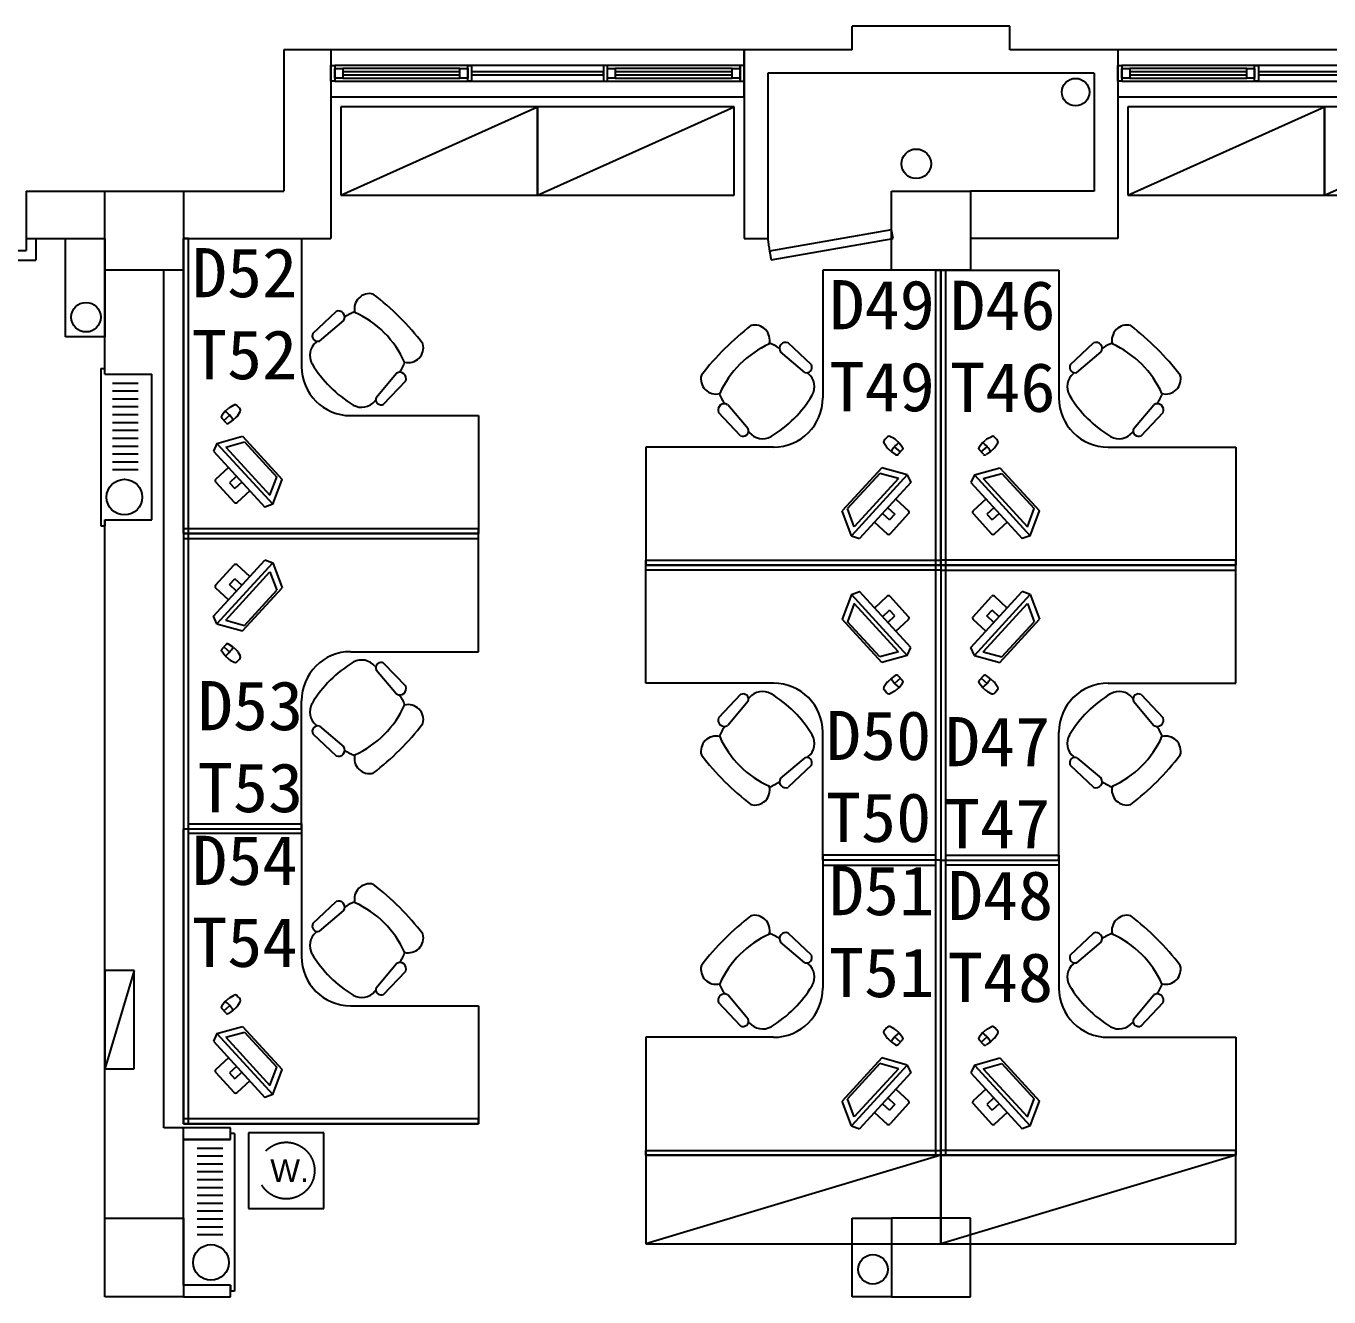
# Model space of a CAD drawing. Header units: millimetres. Extents: x 526420 to 928802, y 401925 to 509768.
# Drawn here: x 835421 to 842044, y 425344 to 431804 of the extents above; entities that cross this region are included whole.
import ezdxf

# ---------------------------------------------------------------- set-up
doc = ezdxf.new("R2010")
doc.units = ezdxf.units.MM
doc.header["$LTSCALE"] = 3000
doc.header["$MEASUREMENT"] = 0
for name, pattern in [('DASH', [0.35, 0.25, -0.1]), ('DASHED2', [0.375, 0.25, -0.125]), ('HIDDEN', [0.375, 0.25, -0.125])]:
    doc.linetypes.add(name, pattern=pattern)
doc.layers.get('0').update_dxf_attribs({"linetype": 'CONTINUOUS'})
for name, color, linetype in [('D-WALL', 7, 'CONTINUOUS'), ('D-WINDOW', 7, 'CONTINUOUS'), ('P-DOOR', 7, 'CONTINUOUS'), ('P-FURNI-I', 7, 'CONTINUOUS'), ('P-WALL', 7, 'CONTINUOUS'), ('窗台线', 7, 'CONTINUOUS')]:
    doc.layers.add(name, color=color, linetype=linetype)
doc.styles.get("Standard").update_dxf_attribs({"font": 'romans.shx', "width": 0.65, "bigfont": 'hzfs1.shx'})
doc.styles.add('TITLE', font='ARIAL.TTF')

msp = doc.modelspace()

# ---------------------------------------------------------------- linework, layer by layer
at = {"color": 0, "ltscale": 2}
for p, q in [((835801, 430063.7), (835821, 430063.7)), ((835801, 430063.7), (835801, 429263.7)), ((835821, 430033.7), (835821, 430063.7)), ((835821, 430033.7), (836061, 430033.7)), ((836061, 429293.7), (836061, 430033.7)), ((835861, 429989.1), (835991, 429989.1)), ((835861, 429989.1), (835991, 429989.1)), ((835861, 429949.1), (835991, 429949.1)), ((835861, 429949.1), (835991, 429949.1)), ((835861, 429909.1), (835991, 429909.1)), ((835861, 429909.1), (835991, 429909.1)), ((835861, 429869.1), (835991, 429869.1)), ((835861, 429869.1), (835991, 429869.1)), ((835861, 429829.1), (835991, 429829.1)), ((835861, 429829.1), (835991, 429829.1)), ((835861, 429789.1), (835991, 429789.1)), ((835861, 429789.1), (835991, 429789.1)), ((835861, 429749.1), (835991, 429749.1)), ((835861, 429749.1), (835991, 429749.1)), ((835861, 429709.1), (835991, 429709.1)), ((835861, 429709.1), (835991, 429709.1)), ((835861, 429709.1), (835991, 429709.1)), ((835861, 429669.1), (835991, 429669.1)), ((835861, 429669.1), (835991, 429669.1)), ((835861, 429629.1), (835991, 429629.1)), ((835861, 429629.1), (835991, 429629.1)), ((835861, 429629.1), (835991, 429629.1)), ((835861, 429589.1), (835991, 429589.1)), ((835861, 429589.1), (835991, 429589.1)), ((835861, 429549.1), (835991, 429549.1)), ((835801, 429263.7), (835821, 429263.7)), ((835821, 429293.7), (835821, 429263.7)), ((835821, 429293.7), (836061, 429293.7)), ((836461, 426143.7), (836221, 426143.7)), ((836221, 425403.7), (836221, 426143.7)), ((836461, 426143.7), (836461, 426173.7)), ((836481, 426173.7), (836461, 426173.7)), ((836481, 426173.7), (836481, 425373.7)), ((836421, 426099.1), (836291, 426099.1)), ((836421, 426099.1), (836291, 426099.1)), ((836421, 426059.1), (836291, 426059.1)), ((836421, 426059.1), (836291, 426059.1)), ((836421, 426019.1), (836291, 426019.1)), ((836421, 426019.1), (836291, 426019.1)), ((836421, 425979.1), (836291, 425979.1)), ((836421, 425979.1), (836291, 425979.1)), ((836421, 425939.1), (836291, 425939.1)), ((836421, 425939.1), (836291, 425939.1)), ((836421, 425899.1), (836291, 425899.1)), ((836421, 425899.1), (836291, 425899.1)), ((836421, 425859.1), (836291, 425859.1)), ((836421, 425859.1), (836291, 425859.1)), ((836421, 425819.1), (836291, 425819.1)), ((836421, 425819.1), (836291, 425819.1)), ((836421, 425819.1), (836291, 425819.1)), ((836421, 425779.1), (836291, 425779.1)), ((836421, 425779.1), (836291, 425779.1)), ((836421, 425739.1), (836291, 425739.1)), ((836421, 425739.1), (836291, 425739.1)), ((836421, 425739.1), (836291, 425739.1)), ((836421, 425699.1), (836291, 425699.1)), ((836421, 425699.1), (836291, 425699.1)), ((836421, 425659.1), (836291, 425659.1)), ((836461, 425403.7), (836221, 425403.7)), ((836461, 425403.7), (836461, 425373.7)), ((836481, 425373.7), (836461, 425373.7))]:
    msp.add_line(p, q, dxfattribs=at)
at = {"color": 0, "ltscale": 0.7}
for centre, radius in [((840756.1, 431468), 70), ((835726, 430323.7), 75)]:
    msp.add_circle(centre, radius, dxfattribs=at)
at = {"color": 0, "ltscale": 2}
for centre in [(835921, 429409.1), (836361, 425519.1)]:
    msp.add_circle(centre, 90.6, dxfattribs=at)
at = {"layer": 'D-WALL', "color": 0, "ltscale": 0.7}
for p, q in [((840421, 431803.7), (839621, 431803.7)), ((839621, 431683.7), (839621, 431803.7)), ((840421, 431683.7), (840421, 431803.7)), ((836731, 431683.7), (836731, 430963.7)), ((836971, 431683.7), (836731, 431683.7)), ((836971, 431683.7), (836971, 430723.7)), ((839621, 431683.7), (839071, 431683.7)), ((839311, 431683.7), (839071, 431683.7)), ((839071, 431683.7), (839071, 430723.7)), ((840971, 431683.7), (840421, 431683.7)), ((840971, 431683.7), (840731, 431683.7)), ((840971, 431683.7), (840971, 430723.7)), ((839191, 431563.7), (839191, 430723.7)), ((840851, 431563.7), (839191, 431563.7)), ((840851, 431563.7), (840851, 430963.7)), ((835421, 430963.7), (836731, 430963.7)), ((835421, 430963.7), (835421, 430723.7)), ((840851, 430963.7), (840221, 430963.7)), ((835421, 430723.7), (835821, 430723.7)), ((835621, 430723.7), (835821, 430723.7)), ((835621, 430223.7), (835621, 430723.7)), ((835821, 430723.7), (835821, 430223.7)), ((836221, 430723.7), (836971, 430723.7)), ((839071, 430723.7), (839191, 430723.7)), ((840971, 430723.7), (840221, 430723.7)), ((835821, 430033.7), (835821, 430563.7)), ((835821, 430033.7), (835821, 430563.7)), ((836121, 426203.7), (836121, 430563.7)), ((835821, 430223.7), (835621, 430223.7)), ((835821, 425743.7), (835821, 429293.7)), ((835821, 425743.7), (835821, 429293.7)), ((835971, 427003.7), (835821, 426503.7)), ((835971, 427003.7), (835821, 426503.7)), ((835971, 427003.7), (835821, 427003.7)), ((835821, 427003.7), (835821, 426503.7)), ((835971, 427003.7), (835821, 427003.7)), ((835821, 427003.7), (835821, 426503.7)), ((835971, 426503.7), (835971, 427003.7)), ((835971, 426503.7), (835971, 427003.7)), ((835821, 426503.7), (835971, 426503.7)), ((835821, 426503.7), (835971, 426503.7)), ((836221, 426203.7), (836121, 426203.7)), ((836221, 425743.7), (836221, 426203.7)), ((839621, 425343.7), (839621, 425743.7)), ((839621, 425743.7), (839821, 425743.7)), ((839821, 425743.7), (839821, 425343.7)), ((839821, 425343.7), (839621, 425343.7))]:
    msp.add_line(p, q, dxfattribs=at)
at = {"layer": 'D-WALL', "color": 0, "ltscale": 100}
for p, q in [((835821, 430963.7), (836221, 430963.7)), ((835821, 430563.7), (835821, 430963.7)), ((836221, 430963.7), (836221, 430563.7)), ((839821, 430963.7), (840221, 430963.7)), ((839821, 430563.7), (839821, 430963.7)), ((840221, 430963.7), (840221, 430563.7)), ((836221, 430563.7), (835821, 430563.7)), ((840221, 430563.7), (839821, 430563.7)), ((835821, 425743.7), (836221, 425743.7)), ((835821, 425343.7), (835821, 425743.7)), ((836221, 425743.7), (836221, 425343.7)), ((840221, 425743.7), (839821, 425743.7)), ((839821, 425743.7), (839821, 425343.7)), ((840221, 425343.7), (840221, 425743.7)), ((836221, 425343.7), (835821, 425343.7)), ((839821, 425343.7), (840221, 425343.7))]:
    msp.add_line(p, q, dxfattribs=at)
at = {"layer": 'D-WALL', "color": 0, "ltscale": 0.7}
msp.add_circle((839726, 425483.7), 75, dxfattribs=at)
at = {"layer": 'D-WINDOW', "color": 0, "ltscale": 0.7}
for p, q in [((839071, 431683.7), (836971, 431683.7)), ((843071, 431683.7), (840971, 431683.7)), ((836971, 431603.7), (836991, 431603.7)), ((836971, 431523.7), (836971, 431603.7)), ((839051, 431603.7), (836991, 431603.7)), ((836991, 431603.7), (836991, 431523.7)), ((836991, 431603.7), (836991, 431523.7)), ((836991, 431588.7), (837031, 431588.7)), ((836991, 431538.7), (836991, 431588.7)), ((837626, 431588.7), (837031, 431588.7)), ((837031, 431588.7), (837031, 431538.7)), ((837031, 431588.7), (837031, 431538.7)), ((837626, 431571.2), (837031, 431571.2)), ((837031, 431571.2), (837031, 431556.2)), ((837031, 431556.2), (837626, 431556.2)), ((837626, 431588.7), (837666, 431588.7)), ((837626, 431538.7), (837626, 431588.7)), ((837626, 431538.7), (837626, 431588.7)), ((837626, 431556.2), (837626, 431571.2)), ((837666, 431603.7), (837686, 431603.7)), ((837666, 431523.7), (837666, 431603.7)), ((837666, 431588.7), (837666, 431538.7)), ((837686, 431603.7), (837686, 431523.7)), ((838356, 431571.2), (837686, 431571.2)), ((837686, 431571.2), (837686, 431556.2)), ((837686, 431556.2), (838356, 431556.2)), ((838376, 431603.7), (838356, 431603.7)), ((838356, 431603.7), (838356, 431523.7)), ((838356, 431556.2), (838356, 431571.2)), ((838376, 431523.7), (838376, 431603.7)), ((838376, 431588.7), (838416, 431588.7)), ((838376, 431538.7), (838376, 431588.7)), ((839011, 431588.7), (838416, 431588.7)), ((838416, 431588.7), (838416, 431538.7)), ((838416, 431588.7), (838416, 431538.7)), ((839011, 431571.2), (838416, 431571.2)), ((838416, 431571.2), (838416, 431556.2)), ((838416, 431556.2), (839011, 431556.2)), ((839011, 431588.7), (839051, 431588.7)), ((839011, 431538.7), (839011, 431588.7)), ((839011, 431538.7), (839011, 431588.7)), ((839011, 431556.2), (839011, 431571.2)), ((839051, 431523.7), (839051, 431603.7)), ((839071, 431603.7), (839051, 431603.7)), ((839051, 431603.7), (839051, 431523.7)), ((839051, 431588.7), (839051, 431538.7)), ((839071, 431523.7), (839071, 431603.7)), ((840971, 431603.7), (840991, 431603.7)), ((840971, 431523.7), (840971, 431603.7)), ((843051, 431603.7), (840991, 431603.7)), ((840991, 431603.7), (840991, 431523.7)), ((840991, 431603.7), (840991, 431523.7)), ((840991, 431588.7), (841031, 431588.7)), ((840991, 431538.7), (840991, 431588.7)), ((841626, 431588.7), (841031, 431588.7)), ((841031, 431588.7), (841031, 431538.7)), ((841031, 431588.7), (841031, 431538.7)), ((841626, 431571.2), (841031, 431571.2)), ((841031, 431571.2), (841031, 431556.2)), ((841031, 431556.2), (841626, 431556.2)), ((841626, 431588.7), (841666, 431588.7)), ((841626, 431538.7), (841626, 431588.7)), ((841626, 431538.7), (841626, 431588.7)), ((841626, 431556.2), (841626, 431571.2)), ((841666, 431603.7), (841686, 431603.7)), ((841666, 431523.7), (841666, 431603.7)), ((841666, 431588.7), (841666, 431538.7)), ((841686, 431603.7), (841686, 431523.7)), ((842356, 431571.2), (841686, 431571.2)), ((841686, 431571.2), (841686, 431556.2)), ((841686, 431556.2), (842356, 431556.2)), ((836991, 431523.7), (836971, 431523.7)), ((837031, 431538.7), (836991, 431538.7)), ((836991, 431523.7), (839051, 431523.7)), ((837031, 431538.7), (837626, 431538.7)), ((837666, 431538.7), (837626, 431538.7)), ((837686, 431523.7), (837666, 431523.7)), ((838356, 431523.7), (838376, 431523.7)), ((838416, 431538.7), (838376, 431538.7)), ((838416, 431538.7), (839011, 431538.7)), ((839051, 431538.7), (839011, 431538.7)), ((839051, 431523.7), (839071, 431523.7)), ((840991, 431523.7), (840971, 431523.7)), ((841031, 431538.7), (840991, 431538.7)), ((840991, 431523.7), (843051, 431523.7)), ((841031, 431538.7), (841626, 431538.7)), ((841666, 431538.7), (841626, 431538.7)), ((841686, 431523.7), (841666, 431523.7))]:
    msp.add_line(p, q, dxfattribs=at)
at = {"layer": 'P-DOOR', "color": 0, "linetype": 'DASHED2', "ltscale": 10}
for p, q in [((839821, 430768.7), (839200.5, 430659.3)), ((839828.8, 430724.4), (839821, 430768.7)), ((839208.3, 430615), (839828.8, 430724.4)), ((839200.5, 430659.3), (839208.3, 430615))]:
    msp.add_line(p, q, dxfattribs=at)
at = {"layer": 'P-FURNI-I', "color": 0, "ltscale": 100}
for p, q in [((837021, 430943.7), (838021, 431393.7)), ((838021, 431393.7), (837021, 431393.7)), ((837021, 431393.7), (837021, 430943.7)), ((838021, 430943.7), (839021, 431393.7)), ((838021, 430943.7), (838021, 431393.7)), ((839021, 431393.7), (838021, 431393.7)), ((838021, 431393.7), (838021, 430943.7)), ((839021, 430943.7), (839021, 431393.7)), ((841021, 430943.7), (842021, 431393.7)), ((842021, 431393.7), (841021, 431393.7)), ((841021, 431393.7), (841021, 430943.7)), ((842021, 430943.7), (843021, 431393.7)), ((842021, 430943.7), (842021, 431393.7)), ((843021, 431393.7), (842021, 431393.7)), ((842021, 431393.7), (842021, 430943.7)), ((837021, 430943.7), (838021, 430943.7)), ((838021, 430943.7), (839021, 430943.7)), ((841021, 430943.7), (842021, 430943.7)), ((842021, 430943.7), (843021, 430943.7)), ((840071, 426063.7), (838571, 425613.7)), ((840071, 426063.7), (838571, 426063.7)), ((838571, 426063.7), (838571, 425613.7)), ((841571, 426063.7), (840071, 425613.7)), ((841571, 426063.7), (840071, 426063.7)), ((840071, 426063.7), (840071, 425613.7)), ((840071, 425613.7), (840071, 426063.7)), ((841571, 425613.7), (841571, 426063.7)), ((838571, 425613.7), (840071, 425613.7)), ((840071, 425613.7), (841571, 425613.7))]:
    msp.add_line(p, q, dxfattribs=at)
at = {"layer": 'P-FURNI-I', "color": 0, "ltscale": 0.7}
for p, q in [((835421, 430723.7), (835421, 430663.7)), ((835471, 430723.7), (835471, 430613.7)), ((833021, 430663.7), (835421, 430663.7)), ((832971, 430613.7), (835471, 430613.7))]:
    msp.add_line(p, q, dxfattribs=at)
at = {"layer": 'P-FURNI-I', "color": 0}
for p, q in [((836246, 430723.7), (836221, 430723.7)), ((836221, 430723.7), (836221, 429223.7)), ((836221, 429223.7), (836221, 430723.7)), ((836221, 430723.7), (836821, 430723.7)), ((836246, 429223.7), (836246, 430723.7)), ((836821, 430723.7), (836821, 430073.7)), ((840071, 430563.7), (839471, 430563.7)), ((839471, 430563.7), (839471, 429913.7)), ((840046, 430563.7), (840071, 430563.7)), ((840046, 429063.7), (840046, 430563.7)), ((840071, 430563.7), (840071, 429063.7)), ((840071, 429063.7), (840071, 430563.7)), ((840096, 430563.7), (840071, 430563.7)), ((840071, 430563.7), (840071, 429063.7)), ((840071, 429063.7), (840071, 430563.7)), ((840071, 430563.7), (840671, 430563.7)), ((840096, 429063.7), (840096, 430563.7)), ((840671, 430563.7), (840671, 429913.7)), ((836878.8, 430241.4), (836996.9, 430353.3)), ((836912.8, 430202.7), (837036, 430307.3)), ((836895.1, 430197.3), (836899.9, 430201.5)), ((836895.1, 430197.3), (836900, 430201.5)), ((839413.1, 430081.4), (839295, 430193.3)), ((840728.8, 430081.4), (840846.9, 430193.3)), ((839379.1, 430042.7), (839255.9, 430147.3)), ((840762.8, 430042.7), (840886, 430147.3)), ((837200, 429915.6), (837304.5, 430038.8)), ((839396.8, 430037.3), (839391.9, 430041.5)), ((839396.8, 430037.3), (839392.1, 430041.5)), ((840745.1, 430037.3), (840749.9, 430041.5)), ((840745.1, 430037.3), (840750, 430041.5)), ((837238.7, 429881.5), (837350.6, 429999.7)), ((837194.6, 429897.9), (837198.7, 429902.7)), ((837071, 429823.7), (837721, 429823.7)), ((837721, 429823.7), (837721, 429223.7)), ((839053.3, 429721.5), (838941.3, 429839.7)), ((839091.9, 429755.6), (838987.4, 429878.8)), ((841050, 429755.6), (841154.5, 429878.8)), ((841088.7, 429721.5), (841200.6, 429839.7)), ((836391.5, 429682.6), (836521.4, 429718.5)), ((836521.4, 429718.5), (836722.6, 429499.1)), ((839097.4, 429737.9), (839093.2, 429742.7)), ((841044.6, 429737.9), (841048.7, 429742.7)), ((836391.5, 429682.6), (836373.2, 429643.4)), ((836373.2, 429643.4), (836634.8, 429358.2)), ((836391.5, 429682.6), (836675.7, 429372.8)), ((836435.9, 429663.7), (836531.2, 429690)), ((836435.9, 429663.7), (836660.7, 429418.7)), ((836531.2, 429690), (836695.2, 429511.3)), ((839221, 429663.7), (838571, 429663.7)), ((838571, 429663.7), (838571, 429063.7)), ((840921, 429663.7), (841571, 429663.7)), ((841571, 429663.7), (841571, 429063.7)), ((836660.7, 429418.7), (836695.2, 429511.3)), ((836675.7, 429372.7), (836722.6, 429499.1)), ((839770.5, 429558.5), (839569.3, 429339.1)), ((839760.7, 429530), (839596.7, 429351.3)), ((839900.4, 429522.6), (839616.2, 429212.8)), ((839856, 429503.7), (839631.2, 429258.7)), ((839856, 429503.7), (839760.7, 429530)), ((839900.4, 429522.6), (839770.5, 429558.5)), ((839900.4, 429522.6), (839918.8, 429483.4)), ((840241.5, 429522.6), (840223.2, 429483.4)), ((840241.5, 429522.6), (840371.4, 429558.5)), ((840241.5, 429522.6), (840525.7, 429212.8)), ((840285.9, 429503.7), (840381.2, 429530)), ((840285.9, 429503.7), (840510.7, 429258.7)), ((840371.4, 429558.5), (840572.6, 429339.1)), ((840381.2, 429530), (840545.2, 429351.3)), ((839918.8, 429483.4), (839657.1, 429198.2)), ((840223.2, 429483.4), (840484.8, 429198.2)), ((836675.4, 429373.1), (836634.8, 429358.2)), ((839616.2, 429212.7), (839569.3, 429339.1)), ((839631.2, 429258.7), (839596.7, 429351.3)), ((840510.7, 429258.7), (840545.2, 429351.3)), ((840525.7, 429212.7), (840572.6, 429339.1)), ((837721, 429248.7), (836221, 429248.7)), ((836221, 429248.7), (836221, 429223.7)), ((837721, 429223.7), (837721, 429248.7)), ((837721, 429223.7), (836221, 429223.7)), ((836221, 429223.7), (836221, 429198.7)), ((836246, 429223.7), (836221, 429223.7)), ((836221, 429223.7), (836221, 426223.7)), ((836221, 429223.7), (836221, 427723.7)), ((837721, 429223.7), (836221, 429223.7)), ((836221, 429223.7), (836221, 429223.7)), ((836221, 429223.7), (837721, 429223.7)), ((836221, 429223.7), (836246, 429223.7)), ((837721, 429223.7), (836221, 429223.7)), ((836221, 429223.7), (836221, 429223.7)), ((836221, 429198.7), (837721, 429198.7)), ((836246, 426223.7), (836246, 429223.7)), ((837721, 429198.7), (837721, 429223.7)), ((837721, 428623.7), (837721, 429223.7)), ((839616.5, 429213.1), (839657.1, 429198.2)), ((840525.4, 429213.1), (840484.8, 429198.2)), ((836373.2, 428804.1), (836634.8, 429089.2)), ((836391.5, 428764.9), (836675.7, 429074.6)), ((836675.4, 429074.4), (836634.8, 429089.2)), ((836675.7, 429074.7), (836722.6, 428948.3)), ((838571, 429063.7), (838571, 429088.7)), ((838571, 429088.7), (840071, 429088.7)), ((838571, 429038.7), (838571, 429063.7)), ((838571, 429063.7), (840071, 429063.7)), ((838571, 428463.7), (838571, 429063.7)), ((838571, 429063.7), (840071, 429063.7)), ((840071, 429063.7), (838571, 429063.7)), ((838571, 429063.7), (840071, 429063.7)), ((840071, 429038.7), (838571, 429038.7)), ((840046, 429063.7), (840071, 429063.7)), ((840046, 426063.7), (840046, 429063.7)), ((840071, 429063.7), (840046, 429063.7)), ((840071, 429088.7), (840071, 429063.7)), ((841571, 429088.7), (840071, 429088.7)), ((840071, 429088.7), (840071, 429063.7)), ((840071, 429063.7), (840071, 429038.7)), ((840071, 429063.7), (840071, 426063.7)), ((840071, 429063.7), (840071, 427563.7)), ((840071, 429063.7), (840071, 429063.7)), ((840071, 429063.7), (840071, 429063.7)), ((841571, 429063.7), (840071, 429063.7)), ((840071, 429063.7), (840071, 429038.7)), ((840096, 429063.7), (840071, 429063.7)), ((840071, 429063.7), (840071, 426063.7)), ((840071, 429063.7), (840071, 427563.7)), ((841571, 429063.7), (840071, 429063.7)), ((840071, 429063.7), (840071, 429063.7)), ((840071, 429063.7), (841571, 429063.7)), ((840071, 429063.7), (840096, 429063.7)), ((841571, 429063.7), (840071, 429063.7)), ((840071, 429063.7), (840071, 429063.7)), ((840071, 429038.7), (841571, 429038.7)), ((840096, 426063.7), (840096, 429063.7)), ((841571, 429063.7), (841571, 429088.7)), ((841571, 429038.7), (841571, 429063.7)), ((841571, 428463.7), (841571, 429063.7)), ((836435.9, 428783.7), (836660.7, 429028.8)), ((836660.7, 429028.8), (836695.2, 428936.1)), ((836521.4, 428729), (836722.6, 428948.3)), ((836531.2, 428757.4), (836695.2, 428936.1)), ((839616.2, 428914.7), (839569.3, 428788.3)), ((839900.4, 428604.9), (839616.2, 428914.6)), ((839616.5, 428914.4), (839657.1, 428929.2)), ((839918.8, 428644.1), (839657.1, 428929.2)), ((840223.2, 428644.1), (840484.8, 428929.2)), ((840241.5, 428604.9), (840525.7, 428914.6)), ((840525.4, 428914.4), (840484.8, 428929.2)), ((840525.7, 428914.7), (840572.6, 428788.3)), ((839631.2, 428868.8), (839596.7, 428776.1)), ((839856, 428623.7), (839631.2, 428868.8)), ((840285.9, 428623.7), (840510.7, 428868.8)), ((840510.7, 428868.8), (840545.2, 428776.1)), ((836391.5, 428764.9), (836373.2, 428804.1)), ((836391.5, 428764.9), (836521.4, 428729)), ((836435.9, 428783.7), (836531.2, 428757.4)), ((839770.5, 428569), (839569.3, 428788.3)), ((839760.7, 428597.4), (839596.7, 428776.1)), ((840371.4, 428569), (840572.6, 428788.3)), ((840381.2, 428597.4), (840545.2, 428776.1)), ((839900.4, 428604.9), (839918.8, 428644.1)), ((840241.5, 428604.9), (840223.2, 428644.1)), ((837071, 428623.7), (837721, 428623.7)), ((837238.7, 428565.9), (837350.6, 428447.8)), ((839856, 428623.7), (839760.7, 428597.4)), ((839900.4, 428604.9), (839770.5, 428569)), ((840241.5, 428604.9), (840371.4, 428569)), ((840285.9, 428623.7), (840381.2, 428597.4)), ((837194.6, 428549.6), (837198.7, 428544.7)), ((837200, 428531.9), (837304.5, 428408.6)), ((839221, 428463.7), (838571, 428463.7)), ((840921, 428463.7), (841571, 428463.7)), ((836821, 427723.7), (836821, 428373.7)), ((839053.3, 428405.9), (838941.3, 428287.8)), ((839091.9, 428371.9), (838987.4, 428248.6)), ((839097.4, 428389.6), (839093.2, 428384.7)), ((841044.6, 428389.6), (841048.7, 428384.7)), ((841050, 428371.9), (841154.5, 428248.6)), ((841088.7, 428405.9), (841200.6, 428287.8)), ((836895.1, 428250.1), (836899.9, 428245.9)), ((836895.1, 428250.1), (836900, 428246)), ((836912.8, 428244.7), (837036, 428140.1)), ((836878.8, 428206), (836996.9, 428094.1)), ((839471, 427563.7), (839471, 428213.7)), ((840671, 427563.7), (840671, 428213.7)), ((839379.1, 428084.7), (839255.9, 427980.1)), ((839413.1, 428046), (839295, 427934.1)), ((839396.8, 428090.1), (839391.9, 428086)), ((839396.8, 428090.1), (839392.1, 428085.9)), ((840728.8, 428046), (840846.9, 427934.1)), ((840745.1, 428090.1), (840749.9, 428085.9)), ((840745.1, 428090.1), (840750, 428086)), ((840762.8, 428084.7), (840886, 427980.1)), ((836221, 426223.7), (836221, 427723.7)), ((836221, 427723.7), (836821, 427723.7)), ((836221, 427723.7), (836821, 427723.7)), ((836246, 427698.7), (836246, 427748.7)), ((836246, 427748.7), (836821, 427748.7)), ((836821, 427748.7), (836821, 427698.7)), ((836821, 427723.7), (836821, 427073.7)), ((836821, 427698.7), (836246, 427698.7)), ((839471, 427588.7), (839471, 427538.7)), ((840046, 427588.7), (839471, 427588.7)), ((840046, 427538.7), (840046, 427588.7)), ((840096, 427538.7), (840096, 427588.7)), ((840096, 427588.7), (840671, 427588.7)), ((840671, 427588.7), (840671, 427538.7)), ((840071, 427563.7), (839471, 427563.7)), ((839471, 427563.7), (839471, 426913.7)), ((840071, 427563.7), (839471, 427563.7)), ((839471, 427538.7), (840046, 427538.7)), ((840071, 426063.7), (840071, 427563.7)), ((840071, 426063.7), (840071, 427563.7)), ((840071, 427563.7), (840671, 427563.7)), ((840071, 427563.7), (840671, 427563.7)), ((840671, 427538.7), (840096, 427538.7)), ((840671, 427563.7), (840671, 426913.7)), ((836878.8, 427241.4), (836996.9, 427353.3)), ((836912.8, 427202.7), (837036, 427307.3)), ((836895.1, 427197.3), (836899.9, 427201.5)), ((836895.1, 427197.3), (836900, 427201.5)), ((839413.1, 427081.4), (839295, 427193.3)), ((840728.8, 427081.4), (840846.9, 427193.3)), ((839379.1, 427042.7), (839255.9, 427147.3)), ((840762.8, 427042.7), (840886, 427147.3)), ((837200, 426915.6), (837304.5, 427038.8)), ((837238.7, 426881.5), (837350.6, 426999.7)), ((839396.8, 427037.3), (839391.9, 427041.5)), ((839396.8, 427037.3), (839392.1, 427041.5)), ((840745.1, 427037.3), (840749.9, 427041.5)), ((840745.1, 427037.3), (840750, 427041.5)), ((837194.6, 426897.9), (837198.7, 426902.7)), ((839091.9, 426755.6), (838987.4, 426878.8)), ((841050, 426755.6), (841154.5, 426878.8)), ((837071, 426823.7), (837721, 426823.7)), ((837721, 426823.7), (837721, 426223.7)), ((839053.3, 426721.5), (838941.3, 426839.7)), ((841088.7, 426721.5), (841200.6, 426839.7)), ((836391.5, 426682.6), (836521.4, 426718.5)), ((836521.4, 426718.5), (836722.6, 426499.1)), ((839097.4, 426737.9), (839093.2, 426742.7)), ((841044.6, 426737.9), (841048.7, 426742.7)), ((836391.5, 426682.6), (836373.2, 426643.4)), ((836391.5, 426682.6), (836675.7, 426372.8)), ((836435.9, 426663.7), (836531.2, 426690)), ((836435.9, 426663.7), (836660.7, 426418.7)), ((836531.2, 426690), (836695.2, 426511.3)), ((839221, 426663.7), (838571, 426663.7)), ((838571, 426663.7), (838571, 426063.7)), ((840921, 426663.7), (841571, 426663.7)), ((841571, 426663.7), (841571, 426063.7)), ((836373.2, 426643.4), (836634.8, 426358.2)), ((839770.5, 426558.5), (839569.3, 426339.1)), ((839760.7, 426530), (839596.7, 426351.3)), ((839900.4, 426522.6), (839616.2, 426212.8)), ((839856, 426503.7), (839760.7, 426530)), ((839900.4, 426522.6), (839770.5, 426558.5)), ((839900.4, 426522.6), (839918.8, 426483.4)), ((840241.5, 426522.6), (840223.2, 426483.4)), ((840241.5, 426522.6), (840371.4, 426558.5)), ((840241.5, 426522.6), (840525.7, 426212.8)), ((840285.9, 426503.7), (840381.2, 426530)), ((840371.4, 426558.5), (840572.6, 426339.1)), ((840381.2, 426530), (840545.2, 426351.3)), ((836660.7, 426418.7), (836695.2, 426511.3)), ((836675.7, 426372.7), (836722.6, 426499.1)), ((839856, 426503.7), (839631.2, 426258.7)), ((839918.8, 426483.4), (839657.1, 426198.2)), ((840223.2, 426483.4), (840484.8, 426198.2)), ((840285.9, 426503.7), (840510.7, 426258.7)), ((836675.4, 426373.1), (836634.8, 426358.2)), ((839616.2, 426212.7), (839569.3, 426339.1)), ((839631.2, 426258.7), (839596.7, 426351.3)), ((840510.7, 426258.7), (840545.2, 426351.3)), ((840525.7, 426212.7), (840572.6, 426339.1)), ((837721, 426248.7), (836221, 426248.7)), ((836221, 426248.7), (836221, 426223.7)), ((837721, 426223.7), (837721, 426248.7)), ((836221, 426223.7), (837721, 426223.7)), ((836221, 426223.7), (836246, 426223.7)), ((837721, 426223.7), (836221, 426223.7)), ((836221, 426223.7), (836221, 426223.7)), ((839616.5, 426213.1), (839657.1, 426198.2)), ((840525.4, 426213.1), (840484.8, 426198.2)), ((838571, 426063.7), (838571, 426088.7)), ((838571, 426088.7), (840071, 426088.7)), ((840071, 426063.7), (838571, 426063.7)), ((838571, 426063.7), (840071, 426063.7)), ((840071, 426063.7), (840046, 426063.7)), ((840071, 426088.7), (840071, 426063.7)), ((841571, 426088.7), (840071, 426088.7)), ((840071, 426088.7), (840071, 426063.7)), ((840071, 426063.7), (840071, 426063.7)), ((840071, 426063.7), (841571, 426063.7)), ((840071, 426063.7), (840096, 426063.7)), ((841571, 426063.7), (840071, 426063.7)), ((840071, 426063.7), (840071, 426063.7)), ((841571, 426063.7), (841571, 426088.7))]:
    msp.add_line(p, q, dxfattribs=at)
at = {"layer": 'P-FURNI-I', "color": 0, "linetype": 'ByBlock'}
for p, q in [((836433.3, 429845.5), (836415.4, 429823.6)), ((836426.7, 429798.7), (836456.1, 429825.7)), ((836433.3, 429845.5), (836448.3, 429859.2)), ((836458.5, 429866.4), (836479.6, 429877.7)), ((836496.9, 429824.5), (836510, 429844.6)), ((836437.6, 429786.8), (836415.8, 429810.5)), ((836473.9, 429801.3), (836450.6, 429785.3)), ((836473.9, 429801.3), (836488.9, 429815)), ((839833.4, 429706.4), (839812.3, 429717.7)), ((839858.6, 429685.5), (839843.6, 429699.2)), ((840283.3, 429685.5), (840298.3, 429699.2)), ((840308.5, 429706.4), (840329.6, 429717.7)), ((839795, 429664.5), (839781.9, 429684.6)), ((839818, 429641.3), (839803.1, 429655)), ((839818, 429641.3), (839841.3, 429625.3)), ((839865.2, 429638.7), (839835.8, 429665.7)), ((839854.3, 429626.8), (839876.1, 429650.5)), ((839858.6, 429685.5), (839876.5, 429663.6)), ((840283.3, 429685.5), (840265.4, 429663.6)), ((840287.6, 429626.8), (840265.8, 429650.5)), ((840276.7, 429638.7), (840306.1, 429665.7)), ((840323.9, 429641.3), (840300.6, 429625.3)), ((840323.9, 429641.3), (840338.9, 429655)), ((840346.9, 429664.5), (840360, 429684.6)), ((836449.9, 429559.7), (836385.2, 429500.3)), ((836490.5, 429515.5), (836454.4, 429482.4)), ((836384.5, 429486.2), (836479.2, 429383)), ((836454.4, 429482.4), (836481.4, 429453)), ((836517.5, 429486), (836481.4, 429453)), ((836558.1, 429441.8), (836493.3, 429382.4)), ((839842, 429399.7), (839906.8, 429340.3)), ((840299.9, 429399.7), (840235.2, 429340.3)), ((839774.4, 429326), (839810.5, 429293)), ((839801.5, 429355.5), (839837.5, 429322.4)), ((839837.5, 429322.4), (839810.5, 429293)), ((839907.4, 429326.2), (839812.7, 429223)), ((840234.5, 429326.2), (840329.2, 429223)), ((840340.5, 429355.5), (840304.4, 429322.4)), ((840304.4, 429322.4), (840331.4, 429293)), ((840367.5, 429326), (840331.4, 429293)), ((839733.9, 429281.8), (839798.6, 429222.4)), ((840408.1, 429281.8), (840343.3, 429222.4)), ((836384.5, 428961.2), (836479.2, 429064.4)), ((836558.1, 429005.6), (836493.3, 429065)), ((836454.4, 428965), (836481.4, 428994.5)), ((836490.5, 428931.9), (836454.4, 428965)), ((836517.5, 428961.4), (836481.4, 428994.5)), ((836449.9, 428887.7), (836385.2, 428947.1)), ((839733.9, 428845.6), (839798.6, 428905)), ((839907.4, 428801.2), (839812.7, 428904.4)), ((840234.5, 428801.2), (840329.2, 428904.4)), ((840408.1, 428845.6), (840343.3, 428905)), ((839774.4, 428801.4), (839810.5, 428834.5)), ((839837.5, 428805), (839810.5, 428834.5)), ((840304.4, 428805), (840331.4, 428834.5)), ((840367.5, 428801.4), (840331.4, 428834.5)), ((839801.5, 428771.9), (839837.5, 428805)), ((839842, 428727.7), (839906.8, 428787.1)), ((840299.9, 428727.7), (840235.2, 428787.1)), ((840340.5, 428771.9), (840304.4, 428805)), ((836437.6, 428660.7), (836415.8, 428636.9)), ((836426.7, 428648.8), (836456.1, 428621.7)), ((836473.9, 428646.2), (836450.6, 428662.1)), ((836473.9, 428646.2), (836488.9, 428632.5)), ((836433.3, 428602), (836415.4, 428623.8)), ((836433.3, 428602), (836448.3, 428588.2)), ((836458.5, 428581), (836479.6, 428569.7)), ((836496.9, 428622.9), (836510, 428602.9)), ((839818, 428486.2), (839841.3, 428502.1)), ((839854.3, 428500.7), (839876.1, 428476.9)), ((840287.6, 428500.7), (840265.8, 428476.9)), ((840323.9, 428486.2), (840300.6, 428502.1)), ((839795, 428462.9), (839781.9, 428442.9)), ((839818, 428486.2), (839803.1, 428472.5)), ((839865.2, 428488.8), (839835.8, 428461.7)), ((839858.6, 428442), (839843.6, 428428.2)), ((839858.6, 428442), (839876.5, 428463.8)), ((840283.3, 428442), (840265.4, 428463.8)), ((840276.7, 428488.8), (840306.1, 428461.7)), ((840283.3, 428442), (840298.3, 428428.2)), ((840323.9, 428486.2), (840338.9, 428472.5)), ((840346.9, 428462.9), (840360, 428442.9)), ((839833.4, 428421), (839812.3, 428409.7)), ((840308.5, 428421), (840329.6, 428409.7)), ((836433.3, 426845.5), (836415.4, 426823.6)), ((836433.3, 426845.5), (836448.3, 426859.2)), ((836458.5, 426866.4), (836479.6, 426877.7)), ((836496.9, 426824.5), (836510, 426844.6)), ((836437.6, 426786.8), (836415.8, 426810.5)), ((836426.7, 426798.7), (836456.1, 426825.7)), ((836473.9, 426801.3), (836450.6, 426785.3)), ((836473.9, 426801.3), (836488.9, 426815)), ((839833.4, 426706.4), (839812.3, 426717.7)), ((840308.5, 426706.4), (840329.6, 426717.7)), ((839795, 426664.5), (839781.9, 426684.6)), ((839818, 426641.3), (839803.1, 426655)), ((839865.2, 426638.7), (839835.8, 426665.7)), ((839858.6, 426685.5), (839843.6, 426699.2)), ((839854.3, 426626.8), (839876.1, 426650.5)), ((839858.6, 426685.5), (839876.5, 426663.6)), ((840283.3, 426685.5), (840265.4, 426663.6)), ((840287.6, 426626.8), (840265.8, 426650.5)), ((840276.7, 426638.7), (840306.1, 426665.7)), ((840283.3, 426685.5), (840298.3, 426699.2)), ((840323.9, 426641.3), (840338.9, 426655)), ((840346.9, 426664.5), (840360, 426684.6)), ((839818, 426641.3), (839841.3, 426625.3)), ((840323.9, 426641.3), (840300.6, 426625.3)), ((836449.9, 426559.7), (836385.2, 426500.3)), ((836490.5, 426515.5), (836454.4, 426482.4)), ((836384.5, 426486.2), (836479.2, 426383)), ((836454.4, 426482.4), (836481.4, 426453)), ((836517.5, 426486), (836481.4, 426453)), ((836558.1, 426441.8), (836493.3, 426382.4)), ((839842, 426399.7), (839906.8, 426340.3)), ((840299.9, 426399.7), (840235.2, 426340.3)), ((839774.4, 426326), (839810.5, 426293)), ((839801.5, 426355.5), (839837.5, 426322.4)), ((839837.5, 426322.4), (839810.5, 426293)), ((839907.4, 426326.2), (839812.7, 426223)), ((840234.5, 426326.2), (840329.2, 426223)), ((840340.5, 426355.5), (840304.4, 426322.4)), ((840304.4, 426322.4), (840331.4, 426293)), ((840367.5, 426326), (840331.4, 426293)), ((839733.9, 426281.8), (839798.6, 426222.4)), ((840408.1, 426281.8), (840343.3, 426222.4))]:
    msp.add_line(p, q, dxfattribs=at)
at = {"layer": 'P-FURNI-I', "color": 0, "linetype": 'DASH'}
for p, q in [((836935.3, 426178), (836551.3, 426178)), ((836551.3, 426178), (836551.3, 425794)), ((836935.3, 425794), (836935.3, 426178)), ((836551.3, 425794), (836935.3, 425794))]:
    msp.add_line(p, q, dxfattribs=at)
at = {"layer": 'P-FURNI-I', "color": 0, "ltscale": 0.7}
msp.add_circle((839946, 431103.7), 75, dxfattribs=at)
at = {"layer": 'P-FURNI-I', "color": 0, "linetype": 'HIDDEN', "ltscale": 0.5}
msp.add_circle((836743.3, 425986), 144, dxfattribs=at)
at = {"layer": 'P-FURNI-I', "color": 0, "linetype": 'DASHED2', "ltscale": 10}
msp.add_arc((841213.2, 430991.4), 2039.9, 187.53924, 190.63199, dxfattribs=at)
at = {"layer": 'P-FURNI-I', "color": 0}
for centre, radius, start, end in [((837166.7, 430367.1), 76.4, 75.39269, 194.60731), ((836342, 429344.8), 1383.5, 37.59073, 52.40927), ((837009.2, 430324.2), 31.7, 327.86629, 112.84358), ((837147.2, 430183.1), 177.1, 108.61801, 126.90476), ((836886.6, 429889.4), 502.6, 24.20895, 65.79105), ((836903.8, 430229.1), 27.9, 153.71616, 288.95689), ((839949.9, 429184.8), 1383.5, 127.59073, 142.40927), ((839125.2, 430207.1), 76.4, 345.39269, 104.60731), ((841016.7, 430207.1), 76.4, 75.39269, 194.60731), ((840192, 429184.8), 1383.5, 37.59073, 52.40927), ((836952, 430129.5), 88.6, 130, 208.89134), ((837364.4, 430169.5), 76.4, 255.39269, 14.60731), ((839405.3, 429729.4), 502.6, 114.20895, 155.79105), ((839144.7, 430023.1), 177.1, 53.09524, 71.38199), ((839282.7, 430164.2), 31.7, 67.15642, 212.13371), ((840859.2, 430164.2), 31.7, 327.86629, 112.84358), ((840997.2, 430023.1), 177.1, 108.61801, 126.90476), ((840736.6, 429729.4), 502.6, 24.20895, 65.79105), ((837178.5, 430151.7), 177.1, 322.33471, 341.21221), ((837071, 430073.7), 250, 180.00002, 269.99998), ((837407.9, 430410.7), 624.1, 211.27501, 238.72499), ((837321.4, 430012), 31.7, 337.15642, 122.13371), ((838927.6, 430009.5), 76.4, 165.39269, 284.60731), ((839388.2, 430069.1), 27.9, 251.04311, 26.28384), ((839339.9, 429969.5), 88.6, 331.10866, 50), ((840802, 429969.5), 88.6, 130, 208.89134), ((840753.8, 430069.1), 27.9, 153.71616, 288.95689), ((841214.4, 430009.5), 76.4, 255.39269, 14.60731), ((837126.7, 429954.8), 88.6, 241.10866, 320), ((837226.3, 429906.5), 27.9, 161.04311, 296.28384), ((839113.4, 429991.7), 177.1, 198.78779, 217.66529), ((838884, 430250.7), 624.1, 301.27501, 328.72499), ((839221, 429913.7), 250, 270.00002, 359.99998), ((840921, 429913.7), 250, 180.00002, 269.99998), ((841257.9, 430250.7), 624.1, 211.27501, 238.72499), ((841028.5, 429991.7), 177.1, 322.33471, 341.21221), ((838970.5, 429852), 31.7, 57.86629, 202.84358), ((841171.4, 429852), 31.7, 337.15642, 122.13371), ((839065.6, 429746.5), 27.9, 243.71616, 18.95689), ((839165.2, 429794.8), 88.6, 220, 298.89134), ((840976.7, 429794.8), 88.6, 241.10866, 320), ((841076.3, 429746.5), 27.9, 161.04311, 296.28384), ((837071, 428373.7), 250, 90.00002, 179.99998), ((837407.9, 428036.7), 624.1, 121.27501, 148.72499), ((837126.7, 428492.6), 88.6, 40, 118.89134), ((837226.3, 428540.9), 27.9, 63.71616, 198.95689), ((837321.4, 428435.5), 31.7, 237.86629, 22.84358), ((839221, 428213.7), 250, 0.00002, 89.99998), ((840921, 428213.7), 250, 90.00002, 179.99998), ((837178.5, 428295.7), 177.1, 18.78779, 37.66529), ((839065.6, 428380.9), 27.9, 341.04311, 116.28384), ((839165.2, 428332.6), 88.6, 61.10866, 140), ((838884, 427876.7), 624.1, 31.27501, 58.72499), ((841257.9, 427876.7), 624.1, 121.27501, 148.72499), ((840976.7, 428332.6), 88.6, 40, 118.89134), ((841076.3, 428380.9), 27.9, 63.71616, 198.95689), ((836952, 428318), 88.6, 151.10866, 230), ((836886.6, 428558), 502.6, 294.20895, 335.79105), ((837364.4, 428277.9), 76.4, 345.39269, 104.60731), ((836903.8, 428218.4), 27.9, 71.04311, 206.28384), ((836342, 429102.6), 1383.5, 307.59073, 322.40927), ((838970.5, 428275.5), 31.7, 157.15642, 302.13371), ((839113.4, 428135.7), 177.1, 142.33471, 161.21221), ((841171.4, 428275.5), 31.7, 237.86629, 22.84358), ((841028.5, 428135.7), 177.1, 18.78779, 37.66529), ((838927.6, 428117.9), 76.4, 75.39269, 194.60731), ((839405.3, 428398), 502.6, 204.20895, 245.79105), ((839339.9, 428158), 88.6, 310, 28.89134), ((840802, 428158), 88.6, 151.10866, 230), ((840736.6, 428398), 502.6, 294.20895, 335.79105), ((841214.4, 428117.9), 76.4, 345.39269, 104.60731), ((837009.2, 428123.3), 31.7, 247.15642, 32.13371), ((837147.2, 428264.4), 177.1, 233.09524, 251.38199), ((837166.7, 428080.3), 76.4, 165.39269, 284.60731), ((839949.9, 428942.6), 1383.5, 217.59073, 232.40927), ((839388.2, 428058.4), 27.9, 333.71616, 108.95689), ((840753.8, 428058.4), 27.9, 71.04311, 206.28384), ((840192, 428942.6), 1383.5, 307.59073, 322.40927), ((839282.7, 427963.3), 31.7, 147.86629, 292.84358), ((840859.2, 427963.3), 31.7, 247.15642, 32.13371), ((839125.2, 427920.3), 76.4, 255.39269, 14.60731), ((839144.7, 428104.4), 177.1, 288.61801, 306.90476), ((840997.2, 428104.4), 177.1, 233.09524, 251.38199), ((841016.7, 427920.3), 76.4, 165.39269, 284.60731), ((837166.7, 427367.1), 76.4, 75.39269, 194.60731), ((836342, 426344.8), 1383.5, 37.59073, 52.40927), ((837009.2, 427324.2), 31.7, 327.86629, 112.84358), ((837147.2, 427183.1), 177.1, 108.61801, 126.90476), ((836886.6, 426889.4), 502.6, 24.20895, 65.79105), ((836903.8, 427229.1), 27.9, 153.71616, 288.95689), ((839949.9, 426184.8), 1383.5, 127.59073, 142.40927), ((839125.2, 427207.1), 76.4, 345.39269, 104.60731), ((841016.7, 427207.1), 76.4, 75.39269, 194.60731), ((840192, 426184.8), 1383.5, 37.59073, 52.40927), ((836952, 427129.5), 88.6, 130, 208.89134), ((837364.4, 427169.5), 76.4, 255.39269, 14.60731), ((839405.3, 426729.4), 502.6, 114.20895, 155.79105), ((839144.7, 427023.1), 177.1, 53.09524, 71.38199), ((839282.7, 427164.2), 31.7, 67.15642, 212.13371), ((840859.2, 427164.2), 31.7, 327.86629, 112.84358), ((840997.2, 427023.1), 177.1, 108.61801, 126.90476), ((840736.6, 426729.4), 502.6, 24.20895, 65.79105), ((837071, 427073.7), 250, 180.00002, 269.99998), ((837407.9, 427410.7), 624.1, 211.27501, 238.72499), ((837321.4, 427012), 31.7, 337.15642, 122.13371), ((837178.5, 427151.7), 177.1, 322.33471, 341.21221), ((839388.2, 427069.1), 27.9, 251.04311, 26.28384), ((840753.8, 427069.1), 27.9, 153.71616, 288.95689), ((838927.6, 427009.5), 76.4, 165.39269, 284.60731), ((839339.9, 426969.5), 88.6, 331.10866, 50), ((840802, 426969.5), 88.6, 130, 208.89134), ((841214.4, 427009.5), 76.4, 255.39269, 14.60731), ((837226.3, 426906.5), 27.9, 161.04311, 296.28384), ((839113.4, 426991.7), 177.1, 198.78779, 217.66529), ((838884, 427250.7), 624.1, 301.27501, 328.72499), ((839221, 426913.7), 250, 270.00002, 359.99998), ((840921, 426913.7), 250, 180.00002, 269.99998), ((841257.9, 427250.7), 624.1, 211.27501, 238.72499), ((841028.5, 426991.7), 177.1, 322.33471, 341.21221), ((837126.7, 426954.8), 88.6, 241.10866, 320), ((838970.5, 426852), 31.7, 57.86629, 202.84358), ((841171.4, 426852), 31.7, 337.15642, 122.13371), ((839065.6, 426746.5), 27.9, 243.71616, 18.95689), ((839165.2, 426794.8), 88.6, 220, 298.89134), ((840976.7, 426794.8), 88.6, 241.10866, 320), ((841076.3, 426746.5), 27.9, 161.04311, 296.28384)]:
    msp.add_arc(centre, radius, start, end, dxfattribs=at)
at = {"layer": 'P-FURNI-I', "color": 0, "linetype": 'ByBlock'}
for centre, radius, start, end in [((836423.1, 429817.3), 10, 140.63267, 222.52965), ((836358, 429735.7), 133.1, 29.50646, 55.55283), ((836482.1, 429822.3), 50, 118.18624, 132.52965), ((836484.3, 429868.9), 10, 42.52965, 118.18624), ((836455.1, 429851.8), 50, 312.52965, 326.87305), ((836436.2, 429807.4), 88, 34.1588, 50.90049), ((836501.7, 429850), 10, 326.87305, 42.52965), ((836444.9, 429793.5), 10, 222.52965, 304.42662), ((839790.3, 429690), 10, 137.47035, 213.12695), ((839855.7, 429647.4), 88, 129.09951, 145.8412), ((839807.6, 429708.9), 10, 61.81376, 137.47035), ((839809.8, 429662.3), 50, 47.47035, 61.81376), ((840332.1, 429662.3), 50, 118.18624, 132.52965), ((840334.3, 429708.9), 10, 42.52965, 118.18624), ((840286.2, 429647.4), 88, 34.1588, 50.90049), ((840351.7, 429690), 10, 326.87305, 42.52965), ((839836.9, 429691.8), 50, 213.12695, 227.47035), ((839933.9, 429575.7), 133.1, 124.44717, 150.49354), ((839847, 429633.5), 10, 235.57338, 317.47035), ((839868.8, 429657.3), 10, 317.47035, 39.36733), ((840273.1, 429657.3), 10, 140.63267, 222.52965), ((840208, 429575.7), 133.1, 29.50646, 55.55283), ((840294.9, 429633.5), 10, 222.52965, 304.42662), ((840305.1, 429691.8), 50, 312.52965, 326.87305), ((836391.9, 429493), 10, 132.52965, 222.52965), ((836486.6, 429389.8), 10, 222.52965, 312.52965), ((839900, 429333), 10, 317.47035, 47.47035), ((840241.9, 429333), 10, 132.52965, 222.52965), ((839805.4, 429229.8), 10, 227.47035, 317.47035), ((840336.6, 429229.8), 10, 222.52965, 312.52965), ((836486.6, 429057.6), 10, 47.47035, 137.47035), ((836391.9, 428954.5), 10, 137.47035, 227.47035), ((839805.4, 428897.6), 10, 42.52965, 132.52965), ((840336.6, 428897.6), 10, 47.47035, 137.47035), ((839900, 428794.5), 10, 312.52965, 42.52965), ((840241.9, 428794.5), 10, 137.47035, 227.47035), ((836423.1, 428630.1), 10, 137.47035, 219.36733), ((836358, 428711.7), 133.1, 304.44717, 330.49354), ((836444.9, 428653.9), 10, 55.57338, 137.47035), ((836455.1, 428595.6), 50, 33.12695, 47.47035), ((836482.1, 428625.1), 50, 227.47035, 241.81376), ((836484.3, 428578.5), 10, 241.81376, 317.47035), ((836436.2, 428640), 88, 309.09951, 325.8412), ((836501.7, 428597.4), 10, 317.47035, 33.12695), ((839847, 428493.9), 10, 42.52965, 124.42662), ((840294.9, 428493.9), 10, 55.57338, 137.47035), ((839790.3, 428437.4), 10, 146.87305, 222.52965), ((839836.9, 428435.6), 50, 132.52965, 146.87305), ((839933.9, 428551.7), 133.1, 209.50646, 235.55283), ((839868.8, 428470.1), 10, 320.63267, 42.52965), ((840273.1, 428470.1), 10, 137.47035, 219.36733), ((840208, 428551.7), 133.1, 304.44717, 330.49354), ((840305.1, 428435.6), 50, 33.12695, 47.47035), ((840351.7, 428437.4), 10, 317.47035, 33.12695), ((839855.7, 428480), 88, 214.1588, 230.90049), ((839807.6, 428418.5), 10, 222.52965, 298.18624), ((839809.8, 428465.1), 50, 298.18624, 312.52965), ((840332.1, 428465.1), 50, 227.47035, 241.81376), ((840334.3, 428418.5), 10, 241.81376, 317.47035), ((840286.2, 428480), 88, 309.09951, 325.8412), ((836358, 426735.7), 133.1, 29.50646, 55.55283), ((836482.1, 426822.3), 50, 118.18624, 132.52965), ((836484.3, 426868.9), 10, 42.52965, 118.18624), ((836436.2, 426807.4), 88, 34.1588, 50.90049), ((836501.7, 426850), 10, 326.87305, 42.52965), ((836423.1, 426817.3), 10, 140.63267, 222.52965), ((836444.9, 426793.5), 10, 222.52965, 304.42662), ((836455.1, 426851.8), 50, 312.52965, 326.87305), ((839855.7, 426647.4), 88, 129.09951, 145.8412), ((839807.6, 426708.9), 10, 61.81376, 137.47035), ((840334.3, 426708.9), 10, 42.52965, 118.18624), ((840286.2, 426647.4), 88, 34.1588, 50.90049), ((839790.3, 426690), 10, 137.47035, 213.12695), ((839836.9, 426691.8), 50, 213.12695, 227.47035), ((839933.9, 426575.7), 133.1, 124.44717, 150.49354), ((839809.8, 426662.3), 50, 47.47035, 61.81376), ((839868.8, 426657.3), 10, 317.47035, 39.36733), ((840273.1, 426657.3), 10, 140.63267, 222.52965), ((840208, 426575.7), 133.1, 29.50646, 55.55283), ((840332.1, 426662.3), 50, 118.18624, 132.52965), ((840305.1, 426691.8), 50, 312.52965, 326.87305), ((840351.7, 426690), 10, 326.87305, 42.52965), ((839847, 426633.5), 10, 235.57338, 317.47035), ((840294.9, 426633.5), 10, 222.52965, 304.42662), ((836391.9, 426493), 10, 132.52965, 222.52965), ((836486.6, 426389.8), 10, 222.52965, 312.52965), ((839900, 426333), 10, 317.47035, 47.47035), ((840241.9, 426333), 10, 132.52965, 222.52965), ((839805.4, 426229.8), 10, 227.47035, 317.47035), ((840336.6, 426229.8), 10, 222.52965, 312.52965)]:
    msp.add_arc(centre, radius, start, end, dxfattribs=at)
at = {"layer": 'P-WALL', "color": 0, "ltscale": 0.7}
for p, q in [((836461, 426203.7), (836221, 426203.7)), ((836461, 426143.7), (836461, 426203.7)), ((836221, 426143.7), (836461, 426143.7)), ((836461, 425403.7), (836221, 425403.7)), ((836221, 425403.7), (836221, 425343.7)), ((836461, 425343.7), (836461, 425403.7)), ((836221, 425343.7), (836461, 425343.7))]:
    msp.add_line(p, q, dxfattribs=at)
at = {"layer": '窗台线', "color": 0, "ltscale": 0.7}
for p, q in [((836971, 431683.7), (836971, 431443.7)), ((839071, 431443.7), (839071, 431683.7)), ((840971, 431683.7), (840971, 431443.7)), ((836971, 431443.7), (839071, 431443.7)), ((840971, 431443.7), (843071, 431443.7))]:
    msp.add_line(p, q, dxfattribs=at)

# ---------------------------------------------------------------- texts
at = {"layer": 'P-FURNI-I', "color": 0, "linetype": 'DASH', "style": 'TITLE'}
msp.add_text('W.', height=115.2, dxfattribs=at).set_placement((836662, 425928.7))
at = {"layer": 'P-FURNI-I', "color": 6, "ltscale": 0.7, "char_height": 250, "attachment_point": 1}
for s, insert, width in [('{\\fKaiTi_GB2312|b0|i0|c134|p49;\\W1.05;\\C3;D52\\PT52}', (836263.7, 430675.3), 339.372), ('{\\fKaiTi_GB2312|b0|i0|c134|p49;\\W1.05;\\C3;D49\\PT49}', (839504.7, 430512.3), 339.372), ('{\\fKaiTi_GB2312|b0|i0|c134|p49;\\W1.05;\\C3;D53\\PT53}', (836293.8, 428474.5), 339.372), ('{\\fKaiTi_GB2312|b0|i0|c134|p49;\\W1.05;\\C3;D50\\PT50}', (839486.6, 428322.9), 339.372), ('{\\fKaiTi_GB2312|b0|i0|c134|p49;\\W1.05;\\C3;D47\\PT47}', (840091.3, 428291.6), 528.815), ('{\\fKaiTi_GB2312|b0|i0|c134|p49;\\W1.05;\\C3;D54\\PT54}', (836265, 427688.1), 339.372), ('{\\fKaiTi_GB2312|b0|i0|c134|p49;\\W1.05;\\C3;D51\\PT51}', (839501.9, 427534.3), 339.372), ('{\\fKaiTi_GB2312|b0|i0|c134|p49;\\W1.05;\\C3;D48\\PT48}', (840106.4, 427509.6), 339.372)]:
    msp.add_mtext(s, dxfattribs=dict(at, insert=insert, width=width))
at = {"layer": 'P-FURNI-I', "color": 1, "ltscale": 0.7, "insert": (840118.1, 430509.2), "char_height": 250, "width": 339.372, "attachment_point": 1}
msp.add_mtext('{\\fKaiTi_GB2312|b0|i0|c134|p49;\\W1.05;\\C3;D46\\PT46}', dxfattribs=at)

doc.saveas('drawing.dxf')
